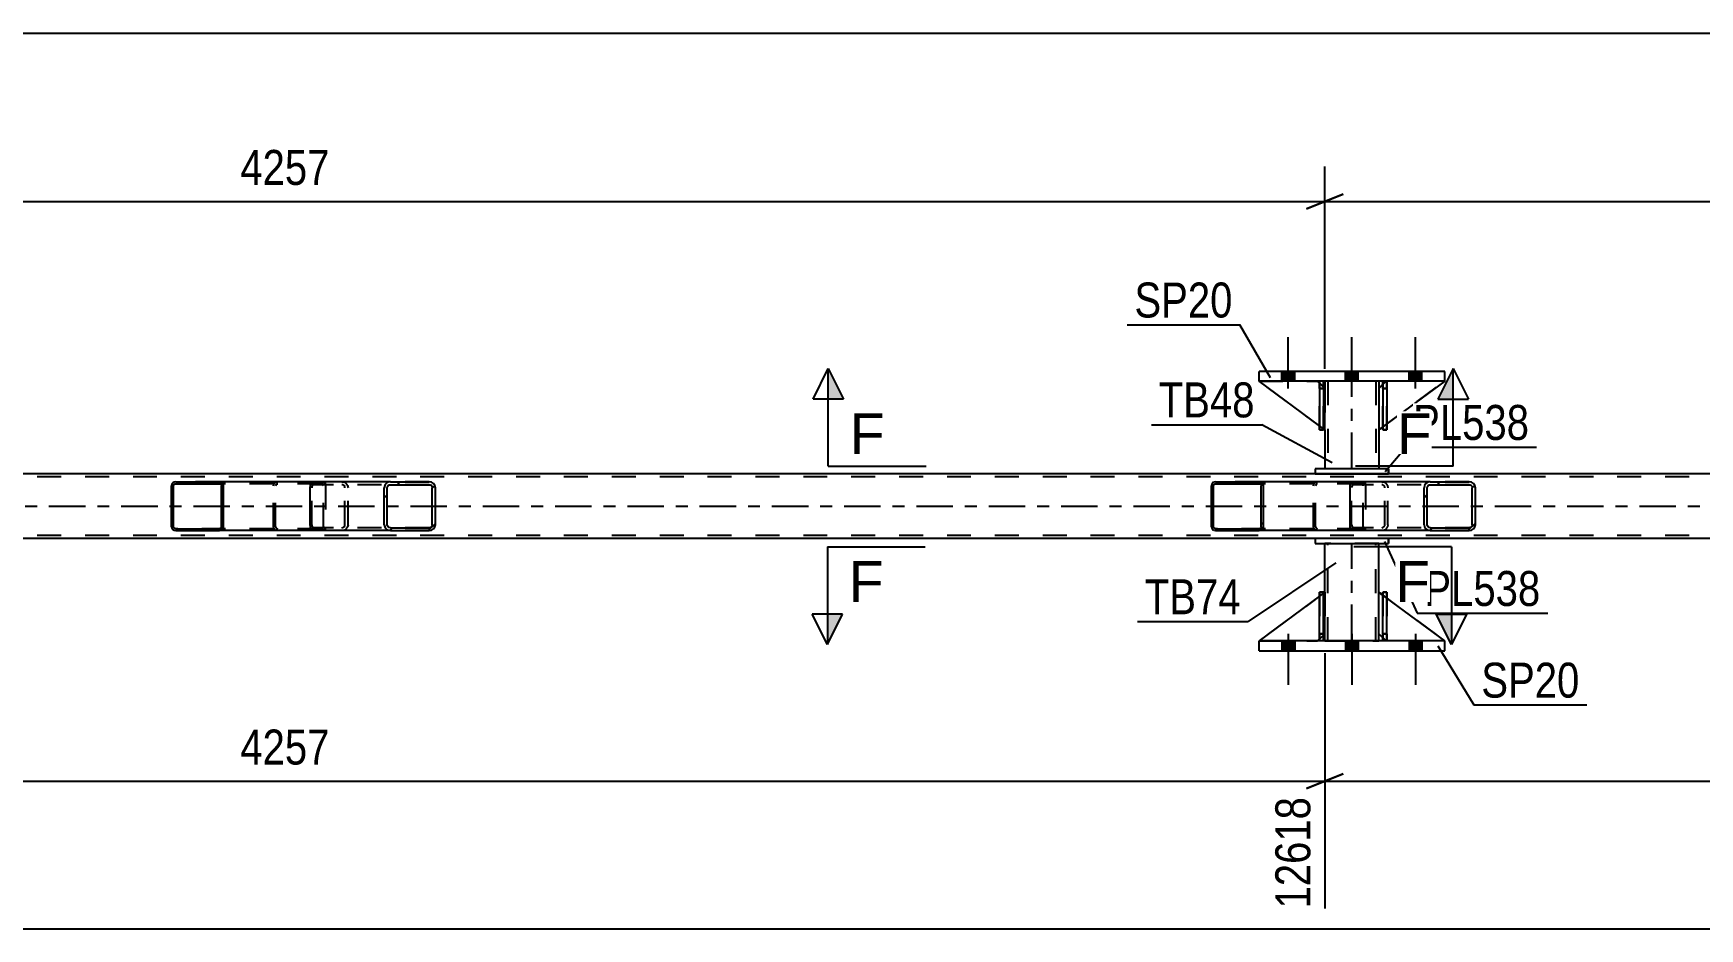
# Model space of a CAD drawing. Header units: millimetres. Extents: x 0 to 1772, y 0 to 560.
# Drawn here: x 1481 to 1617.4, y 156.7 to 230 of the extents above; entities that cross this region are included whole.
import ezdxf

# ---------------------------------------------------------------- set-up
doc = ezdxf.new("R2010")
doc.units = ezdxf.units.MM
doc.linetypes.add('DXK_LINE_DOT2', pattern=[3.9198, 1.9599, -1.9599])
doc.linetypes.add('DXK_LINE_DOT3', pattern=[5.9187, 2.979, -0.9799, 0.9799, -0.9799])
doc.styles.add('Arial', font='ARIAL.TTF', dxfattribs={"height": 0.2})
doc.styles.add('Arial Narrow', font='ARIALN.TTF', dxfattribs={"height": 0.2})

# ---------------------------------------------------------------- blocks, each defined once
blk = doc.blocks.new('Part-814276686-5080 - 5078')
at = {"linetype": 'Continuous'}
h = blk.add_hatch(dxfattribs=at)
h.set_pattern_fill('', scale=0.7, style=0, pattern_type=0)
h.set_pattern_definition([(45, (1496.5326, 193.0652), (-1.57154, 1.57154), [])])
h.paths.add_polyline_path([(1496.56, 192.94), (1496.53, 193.07), (1496.46, 193.17), (1496.35, 193.24), (1496.22, 193.26), (1492.64, 193.26), (1492.51, 193.24), (1492.4, 193.17), (1492.33, 193.07), (1492.3, 192.94), (1492.3, 189.58), (1492.33, 189.46), (1492.4, 189.36), (1492.51, 189.29), (1492.64, 189.26), (1496.22, 189.26), (1496.35, 189.29), (1496.46, 189.36), (1496.53, 189.46), (1496.56, 189.58)])
h.paths.add_polyline_path([(1496.38, 189.52), (1496.34, 189.47), (1496.28, 189.43), (1496.22, 189.42), (1492.64, 189.42), (1492.58, 189.43), (1492.52, 189.47), (1492.49, 189.52), (1492.47, 189.58), (1492.47, 192.94), (1492.49, 193), (1492.52, 193.06), (1492.58, 193.09), (1492.64, 193.1), (1496.22, 193.1), (1496.28, 193.09), (1496.34, 193.06), (1496.38, 193), (1496.39, 192.94), (1496.39, 189.58)])
at = {"color": 2, "linetype": 'Continuous'}
for p, q in [((1492.33, 193.07), (1492.3, 192.94)), ((1492.3, 189.58), (1492.3, 192.94)), ((1492.47, 192.94), (1492.49, 193)), ((1492.47, 189.58), (1492.47, 192.94)), ((1492.49, 193), (1492.52, 193.06)), ((1492.64, 193.26), (1492.51, 193.24)), ((1492.52, 193.06), (1492.58, 193.09)), ((1492.58, 193.09), (1492.64, 193.1)), ((1492.64, 193.26), (1496.22, 193.26)), ((1492.64, 193.1), (1496.22, 193.1)), ((1503.92, 193.26), (1496.22, 193.26)), ((1496.35, 193.24), (1496.22, 193.26)), ((1496.22, 193.1), (1496.28, 193.09)), ((1496.28, 193.09), (1496.34, 193.06)), ((1496.34, 193.06), (1496.38, 193)), ((1496.38, 193), (1496.39, 192.94)), ((1496.39, 189.58), (1496.39, 192.94)), ((1496.56, 192.94), (1496.53, 193.07)), ((1496.56, 189.58), (1496.56, 192.94)), ((1492.3, 189.58), (1492.33, 189.46)), ((1492.49, 189.52), (1492.47, 189.58)), ((1492.52, 189.47), (1492.49, 189.52)), ((1492.51, 189.29), (1492.64, 189.26)), ((1492.58, 189.43), (1492.52, 189.47)), ((1492.64, 189.42), (1492.58, 189.43)), ((1492.64, 189.42), (1496.22, 189.42)), ((1492.64, 189.26), (1496.22, 189.26)), ((1496.28, 189.43), (1496.22, 189.42)), ((1496.22, 189.26), (1496.35, 189.29)), ((1503.92, 189.26), (1496.22, 189.26)), ((1496.34, 189.47), (1496.28, 189.43)), ((1496.38, 189.52), (1496.34, 189.47)), ((1496.39, 189.58), (1496.38, 189.52)), ((1496.53, 189.46), (1496.56, 189.58))]:
    blk.add_line(p, q, dxfattribs=at)
at = {"color": 7, "linetype": 'DXK_LINE_DOT2'}
for p, q in [((1496.22, 193.26), (1492.64, 193.26)), ((1504.57, 193.1), (1492.64, 193.1)), ((1500.65, 192.94), (1500.68, 193.07)), ((1500.65, 189.58), (1500.65, 192.94)), ((1500.83, 193), (1500.82, 192.94)), ((1500.82, 189.58), (1500.82, 192.94)), ((1500.87, 193.06), (1500.83, 193)), ((1500.86, 193.24), (1500.99, 193.26)), ((1500.87, 193.06), (1500.89, 193.07)), ((1500.89, 193.07), (1500.93, 193.09)), ((1500.93, 193.09), (1500.99, 193.1)), ((1504.57, 193.26), (1503.92, 193.26)), ((1504.57, 193.26), (1504.7, 193.24)), ((1504.63, 193.09), (1504.57, 193.1)), ((1504.69, 193.06), (1504.63, 193.09)), ((1504.72, 193), (1504.69, 193.06)), ((1504.74, 192.94), (1504.72, 193)), ((1504.74, 189.58), (1504.74, 192.94)), ((1504.88, 193.07), (1504.9, 192.97)), ((1504.9, 192.97), (1504.91, 192.94)), ((1504.91, 192.94), (1504.91, 189.58)), ((1504.57, 189.42), (1492.64, 189.42)), ((1496.22, 189.26), (1492.64, 189.26)), ((1500.68, 189.46), (1500.65, 189.58)), ((1500.82, 189.58), (1500.83, 189.52)), ((1500.83, 189.52), (1500.87, 189.47)), ((1500.99, 189.26), (1500.86, 189.29)), ((1500.87, 189.47), (1500.89, 189.46)), ((1500.89, 189.46), (1500.93, 189.43)), ((1500.93, 189.43), (1500.99, 189.42)), ((1504.57, 189.26), (1503.92, 189.26)), ((1504.57, 189.42), (1504.63, 189.43)), ((1504.7, 189.29), (1504.57, 189.26)), ((1504.63, 189.43), (1504.69, 189.47)), ((1504.69, 189.47), (1504.72, 189.52)), ((1504.72, 189.52), (1504.74, 189.58)), ((1504.91, 189.58), (1504.88, 189.46))]:
    blk.add_line(p, q, dxfattribs=at)
at = {"color": 2, "linetype": 'Continuous'}
for centre, start, end in [((1492.63, 192.93), 110.7583, 155.68), ((1496.23, 192.93), 24.32, 69.2417), ((1492.63, 189.6), 204.32, 249.2417), ((1496.23, 189.6), 290.7583, 335.68)]:
    blk.add_arc(centre, 0.331, start, end, dxfattribs=at)
at = {"color": 7, "linetype": 'DXK_LINE_DOT2'}
for centre, start, end in [((1500.98, 192.93), 110.7583, 155.68), ((1504.58, 192.93), 24.32, 69.2417), ((1500.98, 189.6), 204.32, 249.2417), ((1504.58, 189.6), 290.7583, 335.68)]:
    blk.add_arc(centre, 0.331, start, end, dxfattribs=at)
blk = doc.blocks.new('Part-814276686-5220 - 5078')
at = {"color": 2, "linetype": 'Continuous'}
for p, q in [((1591.8, 201.51), (1591.48, 201.51)), ((1591.48, 201.51), (1591.48, 197.51)), ((1591.8, 201.51), (1591.8, 201.51)), ((1591.8, 201.51), (1591.8, 197.51)), ((1591.8, 197.51), (1591.48, 197.51))]:
    blk.add_line(p, q, dxfattribs=at)
at = {"color": 7, "linetype": 'DXK_LINE_DOT2'}
for p, q in [((1591.48, 200.91), (1591.48, 201.51)), ((1591.8, 200.91), (1591.48, 200.91)), ((1591.48, 200.91), (1591.48, 197.51)), ((1591.8, 200.91), (1591.8, 201.51)), ((1591.8, 201.51), (1591.8, 201.51)), ((1591.8, 197.51), (1591.8, 200.91))]:
    blk.add_line(p, q, dxfattribs=at)
blk = doc.blocks.new('Part-814276686-5081 - 5078')
at = {"linetype": 'Continuous'}
h = blk.add_hatch(dxfattribs=at)
h.set_pattern_fill('', scale=0.7, style=0, pattern_type=0)
h.set_pattern_definition([(45, (1513.8648, 192.9664), (-1.57154, 1.57154), [])])
h.paths.add_polyline_path([(1513.9, 192.78), (1513.86, 192.97), (1513.76, 193.12), (1513.59, 193.23), (1513.4, 193.26), (1510.22, 193.26), (1510.02, 193.23), (1509.86, 193.12), (1509.75, 192.97), (1509.71, 192.78), (1509.71, 189.74), (1509.75, 189.56), (1509.86, 189.4), (1510.02, 189.3), (1510.22, 189.26), (1513.4, 189.26), (1513.59, 189.3), (1513.76, 189.4), (1513.86, 189.56), (1513.9, 189.74)])
h.paths.add_polyline_path([(1513.63, 189.65), (1513.58, 189.57), (1513.5, 189.52), (1513.4, 189.5), (1510.22, 189.5), (1510.12, 189.52), (1510.04, 189.57), (1509.98, 189.65), (1509.96, 189.74), (1509.96, 192.78), (1509.98, 192.87), (1510.04, 192.95), (1510.12, 193), (1510.22, 193.02), (1513.4, 193.02), (1513.5, 193), (1513.58, 192.95), (1513.63, 192.87), (1513.65, 192.78), (1513.65, 189.74)])
at = {"color": 2, "linetype": 'Continuous'}
for p, q in [((1503.64, 192.78), (1503.67, 192.97)), ((1503.64, 189.74), (1503.64, 192.78)), ((1503.67, 192.97), (1503.72, 193.12)), ((1503.72, 193.12), (1503.81, 193.23)), ((1503.81, 193.23), (1503.92, 193.26)), ((1510.22, 193.26), (1503.92, 193.26)), ((1509.75, 192.97), (1509.71, 192.78)), ((1509.71, 189.74), (1509.71, 192.78)), ((1509.96, 192.78), (1509.98, 192.87)), ((1509.96, 189.74), (1509.96, 192.78)), ((1509.98, 192.87), (1510.04, 192.95)), ((1510.22, 193.26), (1510.02, 193.23)), ((1510.04, 192.95), (1510.12, 193)), ((1510.12, 193), (1510.22, 193.02)), ((1510.22, 193.26), (1513.4, 193.26)), ((1510.22, 193.02), (1513.4, 193.02)), ((1513.59, 193.23), (1513.4, 193.26)), ((1513.4, 193.02), (1513.5, 193)), ((1513.5, 193), (1513.58, 192.95)), ((1513.58, 192.95), (1513.63, 192.87)), ((1513.63, 192.87), (1513.65, 192.78)), ((1513.65, 189.74), (1513.65, 192.78)), ((1513.9, 192.78), (1513.86, 192.97)), ((1513.9, 189.74), (1513.9, 192.78)), ((1503.67, 189.56), (1503.64, 189.74)), ((1509.71, 189.74), (1509.75, 189.56)), ((1509.98, 189.65), (1509.96, 189.74)), ((1510.04, 189.57), (1509.98, 189.65)), ((1513.63, 189.65), (1513.58, 189.57)), ((1513.65, 189.74), (1513.63, 189.65)), ((1513.86, 189.56), (1513.9, 189.74)), ((1503.72, 189.4), (1503.67, 189.56)), ((1503.81, 189.3), (1503.72, 189.4)), ((1503.92, 189.26), (1503.81, 189.3)), ((1510.22, 189.26), (1503.92, 189.26)), ((1510.02, 189.3), (1510.22, 189.26)), ((1510.12, 189.52), (1510.04, 189.57)), ((1510.22, 189.5), (1510.12, 189.52)), ((1510.22, 189.5), (1513.4, 189.5)), ((1510.22, 189.26), (1513.4, 189.26)), ((1513.5, 189.52), (1513.4, 189.5)), ((1513.4, 189.26), (1513.59, 189.3)), ((1513.58, 189.57), (1513.5, 189.52))]:
    blk.add_line(p, q, dxfattribs=at)
at = {"color": 7, "linetype": 'DXK_LINE_DOT2'}
for p, q in [((1503.79, 192.87), (1503.78, 192.78)), ((1503.78, 189.74), (1503.78, 192.78)), ((1503.82, 192.95), (1503.79, 192.87)), ((1503.86, 193), (1503.82, 192.95)), ((1503.92, 193.02), (1503.86, 193)), ((1513.4, 193.02), (1503.92, 193.02)), ((1504.91, 193.02), (1504.91, 193.26)), ((1506.25, 193.26), (1506.44, 193.23)), ((1506.35, 193), (1506.25, 193.02)), ((1506.43, 192.95), (1506.35, 193)), ((1506.48, 192.87), (1506.43, 192.95)), ((1506.5, 192.78), (1506.48, 192.87)), ((1506.5, 189.74), (1506.5, 192.78)), ((1506.71, 192.97), (1506.75, 192.78)), ((1506.75, 189.74), (1506.75, 192.78)), ((1513.4, 193.26), (1510.22, 193.26)), ((1503.78, 189.74), (1503.79, 189.65)), ((1503.79, 189.65), (1503.82, 189.57)), ((1506.43, 189.57), (1506.48, 189.65)), ((1506.48, 189.65), (1506.5, 189.74)), ((1506.75, 189.74), (1506.71, 189.56)), ((1503.82, 189.57), (1503.86, 189.52)), ((1503.86, 189.52), (1503.92, 189.5)), ((1513.4, 189.5), (1503.92, 189.5)), ((1504.91, 189.26), (1504.91, 189.5)), ((1506.25, 189.5), (1506.35, 189.52)), ((1506.44, 189.3), (1506.25, 189.26)), ((1506.35, 189.52), (1506.43, 189.57)), ((1513.4, 189.26), (1510.22, 189.26))]:
    blk.add_line(p, q, dxfattribs=at)
for centre, start, end in [((1506.26, 192.77), 23.8494, 68.8059), ((1506.26, 189.76), 291.1941, 336.1506)]:
    blk.add_arc(centre, 0.492, start, end, dxfattribs=at)
at = {"color": 2, "linetype": 'Continuous'}
for centre, start, end in [((1510.2, 192.77), 111.1941, 156.1506), ((1513.41, 192.77), 23.8494, 68.8059), ((1510.2, 189.76), 203.8494, 248.8059), ((1513.41, 189.76), 291.1941, 336.1506)]:
    blk.add_arc(centre, 0.492, start, end, dxfattribs=at)
blk = doc.blocks.new('Part-814276686-5194 - 5078')
at = {"color": 7, "linetype": 'DXK_LINE_DOT2'}
for p, q in [((1586.73, 197.51), (1581.33, 201.51)), ((1581.33, 201.51), (1586.13, 201.51)), ((1586.13, 201.51), (1586.73, 200.91)), ((1586.73, 200.91), (1586.13, 201.51)), ((1586.73, 200.91), (1586.73, 197.51)), ((1586.73, 200.91), (1586.73, 200.91)), ((1586.73, 200.91), (1586.73, 197.51))]:
    blk.add_line(p, q, dxfattribs=at)
blk = doc.blocks.new('Part-814276686-5215 - 5078')
at = {"color": 7, "linetype": 'DXK_LINE_DOT2'}
for p, q in [((1591.13, 180.82), (1591.13, 184.22)), ((1591.13, 184.22), (1596.53, 180.22)), ((1591.73, 180.22), (1591.13, 180.82)), ((1596.53, 180.22), (1591.73, 180.22))]:
    blk.add_line(p, q, dxfattribs=at)
blk = doc.blocks.new('Part-814276686-5117 - 5078')
at = {"color": 2, "linetype": 'Continuous'}
for p, q in [((1581.33, 201.51), (1581.33, 202.31)), ((1596.53, 202.31), (1581.33, 202.31)), ((1596.53, 201.51), (1596.53, 202.31)), ((1596.53, 201.51), (1581.33, 201.51))]:
    blk.add_line(p, q, dxfattribs=at)
at = {"color": 7, "linetype": 'DXK_LINE_DOT2'}
for p, q in [((1581.33, 201.51), (1581.33, 202.31)), ((1596.53, 201.51), (1596.53, 202.31))]:
    blk.add_line(p, q, dxfattribs=at)
blk = doc.blocks.new('Bolt-814276686-5223 - 5078')
at = {"linetype": 'Continuous'}
for points in [[(1584.25, 180.22), (1583.21, 180.22), (1583.21, 179.42), (1584.25, 179.42)], [(1584.25, 180.22), (1583.21, 180.22), (1583.21, 179.42), (1584.25, 179.42)], [(1584.25, 180.22), (1583.21, 180.22), (1583.21, 179.42), (1584.25, 179.42)], [(1589.45, 180.22), (1588.41, 180.22), (1588.41, 179.42), (1589.45, 179.42)], [(1589.45, 180.22), (1588.41, 180.22), (1588.41, 179.42), (1589.45, 179.42)], [(1594.65, 180.22), (1593.61, 180.22), (1593.61, 179.42), (1594.65, 179.42)], [(1594.65, 180.22), (1593.61, 180.22), (1593.61, 179.42), (1594.65, 179.42)], [(1594.65, 180.22), (1593.61, 180.22), (1593.61, 179.42), (1594.65, 179.42)]]:
    blk.add_hatch(color=1, dxfattribs=at).paths.add_polyline_path(points)
at = {"color": 1, "linetype": 'Continuous'}
for p, q in [((1583.21, 180.22), (1583.21, 179.42)), ((1583.21, 180.22), (1583.21, 179.42)), ((1583.21, 180.22), (1583.21, 179.42)), ((1583.73, 180.82), (1583.73, 176.62)), ((1583.73, 180.82), (1583.73, 176.62)), ((1583.73, 180.82), (1583.73, 176.62)), ((1584.25, 180.22), (1584.25, 179.42)), ((1584.25, 180.22), (1584.25, 179.42)), ((1584.25, 180.22), (1584.25, 179.42)), ((1588.41, 180.22), (1588.41, 179.42)), ((1588.41, 180.22), (1588.41, 179.42)), ((1588.93, 180.82), (1588.93, 176.62)), ((1588.93, 180.82), (1588.93, 176.62)), ((1589.45, 180.22), (1589.45, 179.42)), ((1589.45, 180.22), (1589.45, 179.42)), ((1593.61, 180.22), (1593.61, 179.42)), ((1593.61, 180.22), (1593.61, 179.42)), ((1593.61, 180.22), (1593.61, 179.42)), ((1594.13, 180.82), (1594.13, 176.62)), ((1594.13, 180.82), (1594.13, 176.62)), ((1594.13, 180.82), (1594.13, 176.62)), ((1594.65, 180.22), (1594.65, 179.42)), ((1594.65, 180.22), (1594.65, 179.42)), ((1594.65, 180.22), (1594.65, 179.42))]:
    blk.add_line(p, q, dxfattribs=at)
blk = doc.blocks.new('Part-814276686-5184 - 5078')
at = {"color": 7, "linetype": 'DXK_LINE_DOT2'}
for p, q in [((1586.28, 200.91), (1586.28, 201.51)), ((1586.28, 201.51), (1586.28, 201.51)), ((1586.28, 201.51), (1586.28, 197.51)), ((1586.6, 201.51), (1586.28, 201.51)), ((1586.28, 197.51), (1586.28, 200.91)), ((1586.28, 200.91), (1586.6, 200.91)), ((1586.6, 200.91), (1586.6, 201.51)), ((1586.6, 197.51), (1586.6, 201.51)), ((1586.6, 200.91), (1586.6, 197.51)), ((1586.28, 197.51), (1586.6, 197.51))]:
    blk.add_line(p, q, dxfattribs=at)
blk = doc.blocks.new('Part-814276686-5165 - 5078')
at = {"color": 7, "linetype": 'DXK_LINE_DOT2'}
for p, q in [((1591.48, 200.91), (1591.48, 201.51)), ((1591.48, 201.51), (1591.48, 201.51)), ((1591.48, 201.51), (1591.48, 197.51)), ((1591.8, 201.51), (1591.48, 201.51)), ((1591.48, 197.51), (1591.48, 200.91)), ((1591.48, 200.91), (1591.8, 200.91)), ((1591.8, 200.91), (1591.8, 201.51)), ((1591.8, 197.51), (1591.8, 201.51)), ((1591.8, 200.91), (1591.8, 197.51)), ((1591.48, 197.51), (1591.8, 197.51))]:
    blk.add_line(p, q, dxfattribs=at)
blk = doc.blocks.new('Part-814276686-5170 - 5078')
at = {"color": 2, "linetype": 'Continuous'}
for p, q in [((1586.73, 184.22), (1586.73, 188.22)), ((1591.13, 184.22), (1591.13, 188.22)), ((1586.73, 180.22), (1586.73, 180.82)), ((1591.13, 180.22), (1591.13, 180.82))]:
    blk.add_line(p, q, dxfattribs=at)
at = {"color": 7, "linetype": 'DXK_LINE_DOT2'}
for p, q in [((1591.13, 188.22), (1586.73, 188.22)), ((1586.97, 180.22), (1586.97, 188.22)), ((1590.89, 180.22), (1590.89, 188.22)), ((1586.73, 180.82), (1586.73, 184.22)), ((1591.13, 180.82), (1591.13, 184.22)), ((1586.73, 180.22), (1591.13, 180.22))]:
    blk.add_line(p, q, dxfattribs=at)
at = {"color": 7, "linetype": 'DXK_LINE_DOT3'}
blk.add_line((1588.93, 180.22), (1588.93, 188.22), dxfattribs=at)
blk = doc.blocks.new('Part-814276686-5171 - 5078')
at = {"color": 2, "linetype": 'Continuous'}
for p, q in [((1586.28, 180.22), (1586.28, 184.22)), ((1586.28, 184.22), (1586.6, 184.22)), ((1586.6, 180.22), (1586.6, 184.22)), ((1586.28, 180.22), (1586.28, 180.22)), ((1586.6, 180.22), (1586.28, 180.22))]:
    blk.add_line(p, q, dxfattribs=at)
at = {"color": 7, "linetype": 'DXK_LINE_DOT2'}
for p, q in [((1586.28, 184.22), (1586.28, 180.82)), ((1586.6, 180.82), (1586.6, 184.22)), ((1586.28, 180.82), (1586.28, 180.22)), ((1586.28, 180.82), (1586.6, 180.82)), ((1586.6, 180.22), (1586.6, 180.82)), ((1586.6, 180.22), (1586.6, 180.22))]:
    blk.add_line(p, q, dxfattribs=at)
blk = doc.blocks.new('Part-814276686-5175 - 5078')
at = {"linetype": 'Continuous'}
h = blk.add_hatch(dxfattribs=at)
h.set_pattern_fill('', scale=0.7, style=0, pattern_type=0)
h.set_pattern_definition([(45, (1581.6669, 193.0652), (-1.57154, 1.57154), [])])
h.paths.add_polyline_path([(1581.69, 192.94), (1581.67, 193.07), (1581.59, 193.17), (1581.48, 193.24), (1581.35, 193.26), (1577.78, 193.26), (1577.65, 193.24), (1577.54, 193.17), (1577.46, 193.07), (1577.44, 192.94), (1577.44, 189.58), (1577.46, 189.46), (1577.54, 189.36), (1577.65, 189.29), (1577.78, 189.26), (1581.35, 189.26), (1581.48, 189.29), (1581.59, 189.36), (1581.67, 189.46), (1581.69, 189.58)])
h.paths.add_polyline_path([(1581.51, 189.52), (1581.47, 189.47), (1581.42, 189.43), (1581.35, 189.42), (1577.78, 189.42), (1577.71, 189.43), (1577.66, 189.47), (1577.62, 189.52), (1577.61, 189.58), (1577.61, 192.94), (1577.62, 193), (1577.66, 193.06), (1577.71, 193.09), (1577.78, 193.1), (1581.35, 193.1), (1581.42, 193.09), (1581.47, 193.06), (1581.51, 193), (1581.52, 192.94), (1581.52, 189.58)])
at = {"color": 2, "linetype": 'Continuous'}
for p, q in [((1577.46, 193.07), (1577.44, 192.94)), ((1577.44, 189.58), (1577.44, 192.94)), ((1577.61, 192.94), (1577.62, 193)), ((1577.61, 189.58), (1577.61, 192.94)), ((1577.62, 193), (1577.66, 193.06)), ((1577.78, 193.26), (1577.65, 193.24)), ((1577.66, 193.06), (1577.71, 193.09)), ((1577.71, 193.09), (1577.78, 193.1)), ((1577.78, 193.26), (1581.35, 193.26)), ((1577.78, 193.1), (1581.35, 193.1)), ((1589.05, 193.26), (1581.35, 193.26)), ((1581.48, 193.24), (1581.35, 193.26)), ((1581.35, 193.1), (1581.42, 193.09)), ((1581.42, 193.09), (1581.47, 193.06)), ((1581.47, 193.06), (1581.51, 193)), ((1581.51, 193), (1581.52, 192.94)), ((1581.52, 189.58), (1581.52, 192.94)), ((1581.69, 192.94), (1581.67, 193.07)), ((1581.69, 189.58), (1581.69, 192.94)), ((1577.44, 189.58), (1577.46, 189.46)), ((1577.62, 189.52), (1577.61, 189.58)), ((1577.66, 189.47), (1577.62, 189.52)), ((1577.65, 189.29), (1577.78, 189.26)), ((1577.71, 189.43), (1577.66, 189.47)), ((1577.78, 189.42), (1577.71, 189.43)), ((1577.78, 189.42), (1581.35, 189.42)), ((1577.78, 189.26), (1581.35, 189.26)), ((1581.42, 189.43), (1581.35, 189.42)), ((1581.35, 189.26), (1581.48, 189.29)), ((1589.05, 189.26), (1581.35, 189.26)), ((1581.47, 189.47), (1581.42, 189.43)), ((1581.51, 189.52), (1581.47, 189.47)), ((1581.52, 189.58), (1581.51, 189.52)), ((1581.67, 189.46), (1581.69, 189.58))]:
    blk.add_line(p, q, dxfattribs=at)
at = {"color": 7, "linetype": 'DXK_LINE_DOT2'}
for p, q in [((1581.35, 193.26), (1577.78, 193.26)), ((1589.7, 193.1), (1577.78, 193.1)), ((1585.79, 192.94), (1585.81, 193.07)), ((1585.79, 189.58), (1585.79, 192.94)), ((1585.97, 193), (1585.96, 192.94)), ((1585.96, 189.58), (1585.96, 192.94)), ((1586.01, 193.06), (1585.97, 193)), ((1586, 193.24), (1586.13, 193.26)), ((1586.06, 193.09), (1586.01, 193.06)), ((1586.13, 193.1), (1586.06, 193.09)), ((1589.7, 193.26), (1589.05, 193.26)), ((1589.7, 193.26), (1589.83, 193.24)), ((1589.77, 193.09), (1589.7, 193.1)), ((1589.82, 193.06), (1589.77, 193.09)), ((1589.86, 193), (1589.82, 193.06)), ((1589.87, 192.94), (1589.86, 193)), ((1589.87, 189.58), (1589.87, 192.94)), ((1590.02, 193.07), (1590.04, 192.94)), ((1590.04, 192.94), (1590.04, 189.58)), ((1589.7, 189.42), (1577.78, 189.42)), ((1581.35, 189.26), (1577.78, 189.26)), ((1585.81, 189.46), (1585.79, 189.58)), ((1585.96, 189.58), (1585.97, 189.52)), ((1585.97, 189.52), (1586.01, 189.47)), ((1586.13, 189.26), (1586, 189.29)), ((1586.01, 189.47), (1586.02, 189.46)), ((1586.02, 189.46), (1586.06, 189.43)), ((1586.06, 189.43), (1586.13, 189.42)), ((1589.7, 189.26), (1589.05, 189.26)), ((1589.7, 189.42), (1589.77, 189.43)), ((1589.83, 189.29), (1589.7, 189.26)), ((1589.77, 189.43), (1589.82, 189.47)), ((1589.82, 189.47), (1589.86, 189.52)), ((1589.86, 189.52), (1589.87, 189.58)), ((1590.04, 189.58), (1590.02, 189.46))]:
    blk.add_line(p, q, dxfattribs=at)
at = {"color": 2, "linetype": 'Continuous'}
for centre, start, end in [((1577.76, 192.93), 110.7583, 155.68), ((1581.37, 192.93), 24.32, 69.2417), ((1577.76, 189.6), 204.32, 249.2417), ((1581.37, 189.6), 290.7583, 335.68)]:
    blk.add_arc(centre, 0.331, start, end, dxfattribs=at)
at = {"color": 7, "linetype": 'DXK_LINE_DOT2'}
for centre, start, end in [((1586.11, 192.93), 110.7583, 155.68), ((1589.71, 192.93), 24.32, 69.2417), ((1586.11, 189.6), 204.32, 249.2417), ((1589.71, 189.6), 290.7583, 335.68)]:
    blk.add_arc(centre, 0.331, start, end, dxfattribs=at)
blk = doc.blocks.new('Part-814276686-5178 - 5078')
at = {"color": 2, "linetype": 'Continuous'}
for p, q in [((1586.73, 184.22), (1586.6, 184.13)), ((1586.73, 180.82), (1586.73, 184.22)), ((1586.28, 183.89), (1581.33, 180.22)), ((1586.28, 180.38), (1586.13, 180.22)), ((1586.73, 180.82), (1586.6, 180.7)), ((1586.73, 180.82), (1586.73, 180.82))]:
    blk.add_line(p, q, dxfattribs=at)
at = {"color": 7, "linetype": 'DXK_LINE_DOT2'}
for p, q in [((1586.73, 180.82), (1586.73, 184.22)), ((1586.6, 184.13), (1586.28, 183.89)), ((1581.33, 180.22), (1586.13, 180.22)), ((1586.73, 180.82), (1586.13, 180.22)), ((1586.6, 180.7), (1586.28, 180.38))]:
    blk.add_line(p, q, dxfattribs=at)
blk = doc.blocks.new('Part-814276686-5181 - 5078')
at = {"color": 7, "linetype": 'DXK_LINE_DOT2'}
for p, q in [((1586.73, 184.22), (1581.33, 180.22)), ((1586.73, 180.82), (1586.73, 184.22)), ((1586.73, 184.22), (1586.73, 180.82)), ((1581.33, 180.22), (1586.13, 180.22)), ((1586.13, 180.22), (1586.73, 180.82)), ((1586.73, 180.82), (1586.13, 180.22)), ((1586.73, 180.82), (1586.73, 180.82))]:
    blk.add_line(p, q, dxfattribs=at)
blk = doc.blocks.new('Part-814276686-5195 - 5078')
at = {"color": 2, "linetype": 'Continuous'}
for p, q in [((1586.6, 201.51), (1586.28, 201.51)), ((1586.28, 201.51), (1586.28, 197.51)), ((1586.6, 201.51), (1586.6, 201.51)), ((1586.6, 201.51), (1586.6, 197.51)), ((1586.6, 197.51), (1586.28, 197.51))]:
    blk.add_line(p, q, dxfattribs=at)
at = {"color": 7, "linetype": 'DXK_LINE_DOT2'}
for p, q in [((1586.28, 200.91), (1586.28, 201.51)), ((1586.6, 200.91), (1586.28, 200.91)), ((1586.28, 200.91), (1586.28, 197.51)), ((1586.6, 200.91), (1586.6, 201.51)), ((1586.6, 201.51), (1586.6, 201.51)), ((1586.6, 197.51), (1586.6, 200.91))]:
    blk.add_line(p, q, dxfattribs=at)
blk = doc.blocks.new('Part-814276686-5196 - 5078')
at = {"color": 7, "linetype": 'DXK_LINE_DOT2'}
for p, q in [((1591.8, 184.22), (1591.48, 184.22)), ((1591.48, 180.82), (1591.48, 184.22)), ((1591.48, 180.22), (1591.48, 184.22)), ((1591.8, 184.22), (1591.8, 180.82)), ((1591.8, 180.22), (1591.8, 184.22)), ((1591.8, 180.82), (1591.48, 180.82)), ((1591.48, 180.22), (1591.48, 180.82)), ((1591.8, 180.22), (1591.48, 180.22)), ((1591.8, 180.82), (1591.8, 180.22)), ((1591.8, 180.22), (1591.8, 180.22))]:
    blk.add_line(p, q, dxfattribs=at)
blk = doc.blocks.new('Bolt-814276686-5222 - 5078')
at = {"linetype": 'Continuous'}
for points in [[(1583.21, 201.51), (1584.25, 201.51), (1584.25, 202.31), (1583.21, 202.31)], [(1583.21, 201.51), (1584.25, 201.51), (1584.25, 202.31), (1583.21, 202.31)], [(1583.21, 201.51), (1584.25, 201.51), (1584.25, 202.31), (1583.21, 202.31)], [(1588.41, 201.51), (1589.45, 201.51), (1589.45, 202.31), (1588.41, 202.31)], [(1588.41, 201.51), (1589.45, 201.51), (1589.45, 202.31), (1588.41, 202.31)], [(1593.61, 201.51), (1594.65, 201.51), (1594.65, 202.31), (1593.61, 202.31)], [(1593.61, 201.51), (1594.65, 201.51), (1594.65, 202.31), (1593.61, 202.31)], [(1593.61, 201.51), (1594.65, 201.51), (1594.65, 202.31), (1593.61, 202.31)]]:
    blk.add_hatch(color=1, dxfattribs=at).paths.add_polyline_path(points)
at = {"color": 1, "linetype": 'Continuous'}
for p, q in [((1583.73, 200.91), (1583.73, 205.11)), ((1583.73, 200.91), (1583.73, 205.11)), ((1583.73, 200.91), (1583.73, 205.11)), ((1588.93, 200.91), (1588.93, 205.11)), ((1588.93, 200.91), (1588.93, 205.11)), ((1594.13, 200.91), (1594.13, 205.11)), ((1594.13, 200.91), (1594.13, 205.11)), ((1594.13, 200.91), (1594.13, 205.11)), ((1583.21, 201.51), (1583.21, 202.31)), ((1583.21, 201.51), (1583.21, 202.31)), ((1583.21, 201.51), (1583.21, 202.31)), ((1584.25, 201.51), (1584.25, 202.31)), ((1584.25, 201.51), (1584.25, 202.31)), ((1584.25, 201.51), (1584.25, 202.31)), ((1588.41, 201.51), (1588.41, 202.31)), ((1588.41, 201.51), (1588.41, 202.31)), ((1589.45, 201.51), (1589.45, 202.31)), ((1589.45, 201.51), (1589.45, 202.31)), ((1593.61, 201.51), (1593.61, 202.31)), ((1593.61, 201.51), (1593.61, 202.31)), ((1593.61, 201.51), (1593.61, 202.31)), ((1594.65, 201.51), (1594.65, 202.31)), ((1594.65, 201.51), (1594.65, 202.31)), ((1594.65, 201.51), (1594.65, 202.31))]:
    blk.add_line(p, q, dxfattribs=at)
blk = doc.blocks.new('Part-814276686-5225 - 5078')
at = {"color": 2, "linetype": 'Continuous'}
for p, q in [((1591.48, 180.22), (1591.48, 184.22)), ((1591.48, 184.22), (1591.8, 184.22)), ((1591.8, 180.22), (1591.8, 184.22)), ((1591.48, 180.22), (1591.48, 180.22)), ((1591.8, 180.22), (1591.48, 180.22))]:
    blk.add_line(p, q, dxfattribs=at)
at = {"color": 7, "linetype": 'DXK_LINE_DOT2'}
for p, q in [((1591.48, 184.22), (1591.48, 180.82)), ((1591.8, 180.82), (1591.8, 184.22)), ((1591.48, 180.82), (1591.48, 180.22)), ((1591.48, 180.82), (1591.8, 180.82)), ((1591.8, 180.22), (1591.8, 180.82)), ((1591.8, 180.22), (1591.8, 180.22))]:
    blk.add_line(p, q, dxfattribs=at)
blk = doc.blocks.new('Part-814276686-5226 - 5078')
at = {"color": 7, "linetype": 'DXK_LINE_DOT2'}
for p, q in [((1586.6, 184.22), (1586.28, 184.22)), ((1586.28, 180.82), (1586.28, 184.22)), ((1586.28, 180.22), (1586.28, 184.22)), ((1586.6, 184.22), (1586.6, 180.82)), ((1586.6, 180.22), (1586.6, 184.22)), ((1586.6, 180.82), (1586.28, 180.82)), ((1586.28, 180.22), (1586.28, 180.82)), ((1586.6, 180.22), (1586.28, 180.22)), ((1586.6, 180.82), (1586.6, 180.22)), ((1586.6, 180.22), (1586.6, 180.22))]:
    blk.add_line(p, q, dxfattribs=at)
blk = doc.blocks.new('Part-814276686-5237 - 5078')
at = {"color": 2, "linetype": 'Continuous'}
for p, q in [((1683.18, 193.9), (1109.39, 193.9)), ((1585.93, 188.62), (1421.66, 188.62)), ((1683.18, 188.62), (1591.93, 188.62))]:
    blk.add_line(p, q, dxfattribs=at)
at = {"color": 7, "linetype": 'DXK_LINE_DOT2'}
for p, q in [((1683.18, 193.66), (1109.39, 193.66)), ((1683.18, 188.86), (1109.39, 188.86)), ((1591.93, 188.62), (1585.93, 188.62))]:
    blk.add_line(p, q, dxfattribs=at)
at = {"color": 7, "linetype": 'DXK_LINE_DOT3'}
blk.add_line((1109.39, 191.26), (1683.18, 191.26), dxfattribs=at)
blk = doc.blocks.new('Part-814276686-5242 - 5078')
at = {"color": 2, "linetype": 'Continuous'}
for p, q in [((1586.28, 197.84), (1581.33, 201.51)), ((1586.28, 201.36), (1586.13, 201.51)), ((1586.73, 200.91), (1586.6, 201.04)), ((1586.73, 200.91), (1586.73, 200.91)), ((1586.73, 197.51), (1586.73, 200.91)), ((1586.6, 197.61), (1586.73, 197.51)), ((1586.73, 197.51), (1586.73, 197.51))]:
    blk.add_line(p, q, dxfattribs=at)
at = {"color": 7, "linetype": 'DXK_LINE_DOT2'}
for p, q in [((1586.13, 201.51), (1581.33, 201.51)), ((1586.13, 201.51), (1586.73, 200.91)), ((1586.6, 201.04), (1586.28, 201.36)), ((1586.73, 200.91), (1586.73, 197.51)), ((1586.6, 197.61), (1586.28, 197.84))]:
    blk.add_line(p, q, dxfattribs=at)
blk = doc.blocks.new('Part-814276686-5249 - 5078')
at = {"color": 2, "linetype": 'Continuous'}
for p, q in [((1585.93, 188.62), (1585.93, 188.22)), ((1591.93, 188.62), (1585.93, 188.62)), ((1591.93, 188.62), (1591.93, 188.22)), ((1591.93, 188.62), (1591.93, 188.62)), ((1585.93, 188.22), (1591.93, 188.22)), ((1591.93, 188.22), (1591.93, 188.22))]:
    blk.add_line(p, q, dxfattribs=at)
at = {"color": 7, "linetype": 'DXK_LINE_DOT2'}
for p, q in [((1585.93, 188.62), (1585.93, 188.22)), ((1591.93, 188.22), (1591.93, 188.62)), ((1591.93, 188.62), (1591.93, 188.62)), ((1591.93, 188.22), (1591.93, 188.22))]:
    blk.add_line(p, q, dxfattribs=at)
blk = doc.blocks.new('Part-814276686-5254 - 5078')
at = {"color": 2, "linetype": 'Continuous'}
for p, q in [((1585.93, 194.31), (1585.93, 193.91)), ((1591.93, 194.31), (1585.93, 194.31)), ((1585.93, 193.91), (1591.93, 193.91)), ((1591.93, 194.31), (1591.93, 193.91)), ((1591.93, 194.31), (1591.93, 194.31)), ((1591.93, 193.91), (1591.93, 193.91))]:
    blk.add_line(p, q, dxfattribs=at)
at = {"color": 7, "linetype": 'DXK_LINE_DOT2'}
for p, q in [((1585.93, 194.31), (1585.93, 193.91)), ((1591.93, 193.91), (1591.93, 194.31)), ((1591.93, 194.31), (1591.93, 194.31)), ((1591.93, 193.91), (1591.93, 193.91))]:
    blk.add_line(p, q, dxfattribs=at)
blk = doc.blocks.new('Part-814276686-5288 - 5078')
at = {"color": 2, "linetype": 'Continuous'}
for p, q in [((1586.73, 201.51), (1586.73, 200.91)), ((1591.13, 201.51), (1591.13, 200.91)), ((1586.73, 197.51), (1586.73, 194.31)), ((1591.13, 197.51), (1591.13, 194.31))]:
    blk.add_line(p, q, dxfattribs=at)
at = {"color": 7, "linetype": 'DXK_LINE_DOT2'}
for p, q in [((1591.13, 201.51), (1586.73, 201.51)), ((1586.73, 200.91), (1586.73, 197.51)), ((1586.97, 201.51), (1586.97, 194.31)), ((1590.89, 201.51), (1590.89, 194.31)), ((1591.13, 200.91), (1591.13, 197.51)), ((1591.13, 194.31), (1586.73, 194.31))]:
    blk.add_line(p, q, dxfattribs=at)
at = {"color": 7, "linetype": 'DXK_LINE_DOT3'}
blk.add_line((1588.93, 194.31), (1588.93, 201.51), dxfattribs=at)
blk = doc.blocks.new('Part-814276686-5316 - 5078')
at = {"color": 2, "linetype": 'Continuous'}
for p, q in [((1581.33, 179.42), (1581.33, 180.22)), ((1596.53, 180.22), (1581.33, 180.22)), ((1596.53, 179.42), (1596.53, 180.22)), ((1581.33, 179.42), (1596.53, 179.42))]:
    blk.add_line(p, q, dxfattribs=at)
at = {"color": 7, "linetype": 'DXK_LINE_DOT2'}
for p, q in [((1581.33, 179.42), (1581.33, 180.22)), ((1596.53, 179.42), (1596.53, 180.22))]:
    blk.add_line(p, q, dxfattribs=at)
blk = doc.blocks.new('Part-814276686-5319 - 5078')
at = {"color": 2, "linetype": 'Continuous'}
for p, q in [((1591.13, 180.82), (1591.13, 184.22)), ((1591.48, 183.96), (1591.13, 184.22)), ((1596.53, 180.22), (1591.8, 183.72)), ((1591.48, 180.47), (1591.13, 180.82))]:
    blk.add_line(p, q, dxfattribs=at)
at = {"color": 7, "linetype": 'DXK_LINE_DOT2'}
for p, q in [((1591.8, 183.72), (1591.48, 183.96)), ((1591.73, 180.22), (1591.48, 180.47)), ((1596.53, 180.22), (1591.73, 180.22)), ((1596.53, 180.22), (1596.53, 180.22)), ((1596.53, 180.22), (1596.53, 180.22))]:
    blk.add_line(p, q, dxfattribs=at)
blk = doc.blocks.new('Part-814276686-5323 - 5078')
at = {"color": 2, "linetype": 'Continuous'}
for p, q in [((1591.48, 201.27), (1591.13, 200.91)), ((1591.13, 200.91), (1591.13, 197.51)), ((1596.53, 201.51), (1591.8, 198.01)), ((1591.48, 197.77), (1591.13, 197.51))]:
    blk.add_line(p, q, dxfattribs=at)
at = {"color": 7, "linetype": 'DXK_LINE_DOT2'}
for p, q in [((1591.73, 201.51), (1591.48, 201.27)), ((1596.53, 201.51), (1591.73, 201.51)), ((1591.8, 198.01), (1591.48, 197.77))]:
    blk.add_line(p, q, dxfattribs=at)
blk = doc.blocks.new('Part-814276686-5326 - 5078')
at = {"color": 7, "linetype": 'DXK_LINE_DOT2'}
for p, q in [((1591.73, 201.51), (1591.13, 200.91)), ((1591.13, 197.51), (1596.53, 201.51)), ((1591.13, 200.91), (1591.13, 197.51)), ((1596.53, 201.51), (1591.73, 201.51))]:
    blk.add_line(p, q, dxfattribs=at)
blk = doc.blocks.new('Part-814276686-5345 - 5078')
at = {"linetype": 'Continuous'}
h = blk.add_hatch(dxfattribs=at)
h.set_pattern_fill('', scale=0.7, style=0, pattern_type=0)
h.set_pattern_definition([(45, (1598.999, 192.9664), (-1.57154, 1.57154), [])])
h.paths.add_polyline_path([(1599.04, 192.78), (1599, 192.97), (1598.89, 193.12), (1598.73, 193.23), (1598.53, 193.26), (1595.35, 193.26), (1595.16, 193.23), (1594.99, 193.12), (1594.89, 192.97), (1594.85, 192.78), (1594.85, 189.74), (1594.89, 189.56), (1594.99, 189.4), (1595.16, 189.3), (1595.35, 189.26), (1598.53, 189.26), (1598.73, 189.3), (1598.89, 189.4), (1599, 189.56), (1599.04, 189.74)])
h.paths.add_polyline_path([(1598.77, 189.65), (1598.71, 189.57), (1598.63, 189.52), (1598.53, 189.5), (1595.35, 189.5), (1595.25, 189.52), (1595.17, 189.57), (1595.12, 189.65), (1595.1, 189.74), (1595.1, 192.78), (1595.12, 192.87), (1595.17, 192.95), (1595.25, 193), (1595.35, 193.02), (1598.53, 193.02), (1598.63, 193), (1598.71, 192.95), (1598.77, 192.87), (1598.79, 192.78), (1598.79, 189.74)])
at = {"color": 2, "linetype": 'Continuous'}
for p, q in [((1588.78, 192.78), (1588.8, 192.97)), ((1588.78, 189.74), (1588.78, 192.78)), ((1588.8, 192.97), (1588.86, 193.12)), ((1588.86, 193.12), (1588.95, 193.23)), ((1588.95, 193.23), (1589.05, 193.26)), ((1595.35, 193.26), (1589.05, 193.26)), ((1594.89, 192.97), (1594.85, 192.78)), ((1594.85, 189.74), (1594.85, 192.78)), ((1595.1, 192.78), (1595.12, 192.87)), ((1595.1, 189.74), (1595.1, 192.78)), ((1595.12, 192.87), (1595.17, 192.95)), ((1595.35, 193.26), (1595.16, 193.23)), ((1595.17, 192.95), (1595.25, 193)), ((1595.25, 193), (1595.35, 193.02)), ((1595.35, 193.26), (1598.53, 193.26)), ((1595.35, 193.02), (1598.53, 193.02)), ((1598.73, 193.23), (1598.53, 193.26)), ((1598.53, 193.02), (1598.63, 193)), ((1598.63, 193), (1598.71, 192.95)), ((1598.71, 192.95), (1598.77, 192.87)), ((1598.77, 192.87), (1598.79, 192.78)), ((1598.79, 189.74), (1598.79, 192.78)), ((1599.04, 192.78), (1599, 192.97)), ((1599.04, 189.74), (1599.04, 192.78)), ((1588.8, 189.56), (1588.78, 189.74)), ((1594.85, 189.74), (1594.89, 189.56)), ((1595.12, 189.65), (1595.1, 189.74)), ((1595.17, 189.57), (1595.12, 189.65)), ((1598.77, 189.65), (1598.71, 189.57)), ((1598.79, 189.74), (1598.77, 189.65)), ((1599, 189.56), (1599.04, 189.74)), ((1588.86, 189.4), (1588.8, 189.56)), ((1588.95, 189.3), (1588.86, 189.4)), ((1589.05, 189.26), (1588.95, 189.3)), ((1595.35, 189.26), (1589.05, 189.26)), ((1595.16, 189.3), (1595.35, 189.26)), ((1595.25, 189.52), (1595.17, 189.57)), ((1595.35, 189.5), (1595.25, 189.52)), ((1595.35, 189.5), (1598.53, 189.5)), ((1595.35, 189.26), (1598.53, 189.26)), ((1598.63, 189.52), (1598.53, 189.5)), ((1598.53, 189.26), (1598.73, 189.3)), ((1598.71, 189.57), (1598.63, 189.52))]:
    blk.add_line(p, q, dxfattribs=at)
at = {"color": 7, "linetype": 'DXK_LINE_DOT2'}
for p, q in [((1588.92, 192.87), (1588.91, 192.78)), ((1588.91, 189.74), (1588.91, 192.78)), ((1588.95, 192.95), (1588.92, 192.87)), ((1589, 193), (1588.95, 192.95)), ((1589.05, 193.02), (1589, 193)), ((1598.53, 193.02), (1589.05, 193.02)), ((1590.04, 193.02), (1590.04, 193.26)), ((1591.38, 193.26), (1591.58, 193.23)), ((1591.48, 193), (1591.38, 193.02)), ((1591.56, 192.95), (1591.48, 193)), ((1591.62, 192.87), (1591.56, 192.95)), ((1591.64, 192.78), (1591.62, 192.87)), ((1591.64, 189.74), (1591.64, 192.78)), ((1591.85, 192.97), (1591.89, 192.78)), ((1591.89, 189.74), (1591.89, 192.78)), ((1598.53, 193.26), (1595.35, 193.26)), ((1588.91, 189.74), (1588.92, 189.65)), ((1588.92, 189.65), (1588.95, 189.57)), ((1591.56, 189.57), (1591.62, 189.65)), ((1591.62, 189.65), (1591.64, 189.74)), ((1591.89, 189.74), (1591.85, 189.56)), ((1588.95, 189.57), (1589, 189.52)), ((1589, 189.52), (1589.05, 189.5)), ((1598.53, 189.5), (1589.05, 189.5)), ((1590.04, 189.26), (1590.04, 189.5)), ((1591.38, 189.5), (1591.48, 189.52)), ((1591.58, 189.3), (1591.38, 189.26)), ((1591.48, 189.52), (1591.56, 189.57)), ((1598.53, 189.26), (1595.35, 189.26))]:
    blk.add_line(p, q, dxfattribs=at)
for centre, start, end in [((1591.4, 192.77), 23.8494, 68.8059), ((1591.4, 189.76), 291.1941, 336.1506)]:
    blk.add_arc(centre, 0.492, start, end, dxfattribs=at)
at = {"color": 2, "linetype": 'Continuous'}
for centre, start, end in [((1595.34, 192.77), 111.1941, 156.1506), ((1598.55, 192.77), 23.8494, 68.8059), ((1595.34, 189.76), 203.8494, 248.8059), ((1598.55, 189.76), 291.1941, 336.1506)]:
    blk.add_arc(centre, 0.492, start, end, dxfattribs=at)
blk = doc.blocks.new('StraightDimension-814276686-5385 - 5078')
at = {"color": 7, "linetype": 'Continuous'}
blk.add_line((1100.13, 156.65), (1692.44, 156.65), dxfattribs=at)
blk = doc.blocks.new('StraightDimension-814276686-5460 - 5078')
at = {"color": 7, "linetype": 'Continuous'}
for p, q in [((1586.73, 179.22), (1586.73, 158.31)), ((1585.23, 168.15), (1588.23, 169.35)), ((1416.46, 168.75), (1586.73, 168.75))]:
    blk.add_line(p, q, dxfattribs=at)
at = {"color": 0}
blk.add_wipeout([(1505.85, 169.5), (1505.85, 173.7), (1497.33, 173.7), (1497.33, 169.5)], dxfattribs=at)
at = {"color": 3, "style": 'Arial Narrow'}
blk.add_text('4257', height=2.863, dxfattribs=at).set_placement((1497.93, 170.1))
at = {"color": 0, "linetype": 'Continuous'}
blk.add_wipeout([(1586.13, 168.05), (1581.93, 168.05), (1581.93, 157.71), (1586.13, 157.71)], dxfattribs=at)
at = {"color": 3, "linetype": 'Continuous', "style": 'Arial Narrow'}
blk.add_text('12618', height=2.863, rotation=90.0002, dxfattribs=at).set_placement((1585.53, 158.31))
blk = doc.blocks.new('StraightDimension-814276686-5466 - 5078')
at = {"color": 7, "linetype": 'Continuous'}
for p, q in [((1691.8, 183.76), (1691.8, 158.31)), ((1586.73, 179.22), (1586.73, 158.31)), ((1588.23, 169.35), (1585.23, 168.15)), ((1690.3, 168.15), (1693.3, 169.35)), ((1586.73, 168.75), (1691.8, 168.75))]:
    blk.add_line(p, q, dxfattribs=at)
at = {"color": 0}
blk.add_wipeout([(1643.52, 169.5), (1643.52, 173.7), (1635, 173.7), (1635, 169.5)], dxfattribs=at)
at = {"color": 3, "style": 'Arial Narrow'}
blk.add_text('3896', height=2.863, dxfattribs=at).set_placement((1635.6, 170.1))
at = {"color": 0, "linetype": 'Continuous'}
blk.add_wipeout([(1691.2, 168.05), (1687, 168.05), (1687, 157.71), (1691.2, 157.71)], dxfattribs=at)
at = {"color": 3, "linetype": 'Continuous', "style": 'Arial Narrow'}
blk.add_text('16515', height=2.863, rotation=90.0002, dxfattribs=at).set_placement((1690.6, 158.31))
blk = doc.blocks.new('StraightDimension-814276686-5474 - 5078')
at = {"color": 7, "linetype": 'Continuous'}
for p, q in [((1586.73, 202.51), (1586.73, 219.08)), ((1691.8, 194.9), (1691.8, 219.08)), ((1588.23, 216.83), (1585.23, 215.63)), ((1586.73, 216.23), (1691.8, 216.23)), ((1690.3, 215.63), (1693.3, 216.83))]:
    blk.add_line(p, q, dxfattribs=at)
at = {"color": 0}
blk.add_wipeout([(1643.52, 216.98), (1643.52, 221.18), (1635, 221.18), (1635, 216.98)], dxfattribs=at)
at = {"color": 3, "style": 'Arial Narrow'}
blk.add_text('3896', height=2.863, dxfattribs=at).set_placement((1635.6, 217.58))
blk = doc.blocks.new('StraightDimension-814276686-5478 - 5078')
at = {"color": 7, "linetype": 'Continuous'}
for p, q in [((1586.73, 202.51), (1586.73, 219.08)), ((1416.46, 216.23), (1586.73, 216.23)), ((1585.23, 215.63), (1588.23, 216.83))]:
    blk.add_line(p, q, dxfattribs=at)
at = {"color": 0}
blk.add_wipeout([(1505.85, 216.98), (1505.85, 221.18), (1497.33, 221.18), (1497.33, 216.98)], dxfattribs=at)
at = {"color": 3, "style": 'Arial Narrow'}
blk.add_text('4257', height=2.863, dxfattribs=at).set_placement((1497.93, 217.58))
blk = doc.blocks.new('StraightDimension-814276686-8973 - 5078')
at = {"color": 7, "linetype": 'Continuous'}
blk.add_line((1100.77, 230), (1691.8, 230), dxfattribs=at)
blk = doc.blocks.new('Mark-814276686-5113 - 5078')
at = {"color": 0}
blk.add_wipeout([(1579.16, 206.72), (1579.16, 209.72), (1571.13, 209.72), (1571.13, 206.72)], dxfattribs=at)
blk.add_wipeout([(1579.16, 206.72), (1579.16, 209.72), (1571.13, 209.72), (1571.13, 206.72)], dxfattribs=at)
at = {"color": 30, "linetype": 'Continuous'}
for p in [(1570.53, 206.12), (1582.26, 201.79)]:
    blk.add_line(p, (1579.76, 206.12), dxfattribs=at)
at = {"color": 3, "style": 'Arial Narrow'}
blk.add_text('SP20', height=2.863, dxfattribs=at).set_placement((1571.13, 206.72))
blk = doc.blocks.new('Mark-814276686-5166 - 5078')
at = {"color": 0}
blk.add_wipeout([(1579.83, 182.41), (1579.83, 185.41), (1571.98, 185.41), (1571.98, 182.41)], dxfattribs=at)
blk.add_wipeout([(1579.83, 182.41), (1579.83, 185.41), (1571.98, 185.41), (1571.98, 182.41)], dxfattribs=at)
at = {"color": 30, "linetype": 'Continuous'}
for p in [(1587.62, 186.61), (1571.38, 181.81)]:
    blk.add_line(p, (1580.43, 181.81), dxfattribs=at)
at = {"color": 3, "style": 'Arial Narrow'}
blk.add_text('TB74', height=2.863, dxfattribs=at).set_placement((1571.98, 182.41))
blk = doc.blocks.new('Mark-814276686-5245 - 5078')
at = {"color": 0}
blk.add_wipeout([(1604.37, 183.09), (1604.37, 186.09), (1594.87, 186.09), (1594.87, 183.09)], dxfattribs=at)
blk.add_wipeout([(1604.37, 183.09), (1604.37, 186.09), (1594.87, 186.09), (1594.87, 183.09)], dxfattribs=at)
at = {"color": 30, "linetype": 'Continuous'}
for p, q in [((1591.61, 188.36), (1594.27, 182.49)), ((1594.27, 182.49), (1604.97, 182.49))]:
    blk.add_line(p, q, dxfattribs=at)
at = {"color": 3, "style": 'Arial Narrow'}
blk.add_text('PL538', height=2.863, dxfattribs=at).set_placement((1594.87, 183.09))
blk = doc.blocks.new('Mark-814276686-5250 - 5078')
at = {"color": 0}
blk.add_wipeout([(1603.45, 196.69), (1603.45, 199.69), (1593.95, 199.69), (1593.95, 196.69)], dxfattribs=at)
blk.add_wipeout([(1603.45, 196.69), (1603.45, 199.69), (1593.95, 199.69), (1593.95, 196.69)], dxfattribs=at)
at = {"color": 30, "linetype": 'Continuous'}
for p, q in [((1591.65, 194.11), (1593.35, 196.09)), ((1593.35, 196.09), (1604.05, 196.09))]:
    blk.add_line(p, q, dxfattribs=at)
at = {"color": 3, "style": 'Arial Narrow'}
blk.add_text('PL538', height=2.863, dxfattribs=at).set_placement((1593.95, 196.69))
blk = doc.blocks.new('Mark-814276686-5284 - 5078')
at = {"color": 0}
blk.add_wipeout([(1580.97, 198.54), (1580.97, 201.54), (1573.12, 201.54), (1573.12, 198.54)], dxfattribs=at)
blk.add_wipeout([(1580.97, 198.54), (1580.97, 201.54), (1573.12, 201.54), (1573.12, 198.54)], dxfattribs=at)
at = {"color": 30, "linetype": 'Continuous'}
for p in [(1572.52, 197.94), (1587.32, 194.81)]:
    blk.add_line(p, (1581.57, 197.94), dxfattribs=at)
at = {"color": 3, "style": 'Arial Narrow'}
blk.add_text('TB48', height=2.863, dxfattribs=at).set_placement((1573.12, 198.54))
blk = doc.blocks.new('Mark-814276686-5312 - 5078')
at = {"color": 0}
blk.add_wipeout([(1607.56, 175.58), (1607.56, 178.58), (1599.53, 178.58), (1599.53, 175.58)], dxfattribs=at)
blk.add_wipeout([(1607.56, 175.58), (1607.56, 178.58), (1599.53, 178.58), (1599.53, 175.58)], dxfattribs=at)
at = {"color": 30, "linetype": 'Continuous'}
for p, q in [((1595.97, 179.81), (1598.93, 174.98)), ((1598.93, 174.98), (1608.16, 174.98))]:
    blk.add_line(p, q, dxfattribs=at)
at = {"color": 3, "style": 'Arial Narrow'}
blk.add_text('SP20', height=2.863, dxfattribs=at).set_placement((1599.53, 175.58))
blk = doc.blocks.new('SectionMark-814276686-5492 - 5078')
at = {"linetype": 'Continuous'}
for points in [[(1545.99, 182.42), (1547.24, 182.42), (1545.99, 179.92)], [(1595.83, 182.42), (1597.08, 182.42), (1597.08, 179.92)]]:
    blk.add_hatch(color=6, dxfattribs=at).paths.add_polyline_path(points)
at = {"color": 6, "linetype": 'Continuous'}
for p, q in [((1545.99, 187.92), (1553.99, 187.92)), ((1545.99, 187.92), (1545.99, 179.92)), ((1597.08, 187.92), (1589.08, 187.92)), ((1597.08, 187.92), (1597.08, 179.92)), ((1545.99, 179.92), (1544.74, 182.42)), ((1547.24, 182.42), (1544.74, 182.42)), ((1545.99, 179.92), (1547.24, 182.42)), ((1595.83, 182.42), (1598.33, 182.42)), ((1597.08, 179.92), (1595.83, 182.42)), ((1598.33, 182.42), (1597.08, 179.92))]:
    blk.add_line(p, q, dxfattribs=at)
at = {"color": 0, "linetype": 'Continuous'}
for points in [[(1550.59, 183.42), (1550.59, 186.92), (1547.74, 186.92), (1547.74, 183.42)], [(1595.33, 183.42), (1595.33, 186.92), (1592.48, 186.92), (1592.48, 183.42)]]:
    blk.add_wipeout(points, dxfattribs=at)
at = {"color": 3, "linetype": 'Continuous', "style": 'Arial'}
for p in [(1547.74, 183.42), (1592.48, 183.42)]:
    blk.add_text('F', height=3.34, dxfattribs=at).set_placement(p)
blk = doc.blocks.new('SectionMark-814276686-5494 - 5078')
at = {"linetype": 'Continuous'}
for points in [[(1547.32, 200.03), (1546.07, 200.03), (1546.07, 202.53)], [(1597.22, 200.03), (1595.97, 200.03), (1597.22, 202.53)]]:
    blk.add_hatch(color=6, dxfattribs=at).paths.add_polyline_path(points)
at = {"color": 6, "linetype": 'Continuous'}
for p, q in [((1544.82, 200.03), (1546.07, 202.53)), ((1546.07, 194.53), (1546.07, 202.53)), ((1546.07, 202.53), (1547.32, 200.03)), ((1597.22, 202.53), (1595.97, 200.03)), ((1597.22, 194.53), (1597.22, 202.53)), ((1597.22, 202.53), (1598.47, 200.03)), ((1547.32, 200.03), (1544.82, 200.03)), ((1595.97, 200.03), (1598.47, 200.03)), ((1546.07, 194.53), (1554.07, 194.53)), ((1597.22, 194.53), (1589.22, 194.53))]:
    blk.add_line(p, q, dxfattribs=at)
at = {"color": 0, "linetype": 'Continuous'}
for points in [[(1550.68, 195.53), (1550.68, 199.03), (1547.82, 199.03), (1547.82, 195.53)], [(1595.47, 195.53), (1595.47, 199.03), (1592.62, 199.03), (1592.62, 195.53)]]:
    blk.add_wipeout(points, dxfattribs=at)
at = {"color": 3, "linetype": 'Continuous', "style": 'Arial'}
for p in [(1547.82, 195.53), (1592.62, 195.53)]:
    blk.add_text('F', height=3.34, dxfattribs=at).set_placement(p)

msp = doc.modelspace()

# ---------------------------------------------------------------- block references
for name in ['Bolt-814276686-5222 - 5078', 'Part-814276686-5117 - 5078', 'Part-814276686-5194 - 5078', 'Part-814276686-5242 - 5078', 'Part-814276686-5184 - 5078', 'Part-814276686-5195 - 5078', 'Part-814276686-5288 - 5078', 'Part-814276686-5323 - 5078', 'Part-814276686-5326 - 5078', 'Part-814276686-5220 - 5078', 'Part-814276686-5165 - 5078', 'Part-814276686-5237 - 5078', 'Part-814276686-5254 - 5078', 'Part-814276686-5080 - 5078', 'Part-814276686-5081 - 5078', 'Part-814276686-5175 - 5078', 'Part-814276686-5345 - 5078', 'Part-814276686-5249 - 5078', 'Part-814276686-5170 - 5078', 'Part-814276686-5178 - 5078', 'Part-814276686-5181 - 5078', 'Part-814276686-5171 - 5078', 'Part-814276686-5226 - 5078', 'Part-814276686-5215 - 5078', 'Part-814276686-5319 - 5078', 'Part-814276686-5196 - 5078', 'Part-814276686-5225 - 5078', 'Part-814276686-5316 - 5078', 'Bolt-814276686-5223 - 5078']:
    msp.add_blockref(name, (0, 0))

# ---------------------------------------------------------------- next in the draw order: block references
for name in ['StraightDimension-814276686-5474 - 5078', 'StraightDimension-814276686-5385 - 5078']:
    msp.add_blockref(name, (0, 0))

# ---------------------------------------------------------------- next in the draw order: block references
for name in ['StraightDimension-814276686-5478 - 5078', 'StraightDimension-814276686-5460 - 5078']:
    msp.add_blockref(name, (0, 0))

# ---------------------------------------------------------------- next in the draw order: block references
for name in ['StraightDimension-814276686-8973 - 5078', 'StraightDimension-814276686-5466 - 5078']:
    msp.add_blockref(name, (0, 0))

# ---------------------------------------------------------------- next in the draw order: block references
for name in ['Mark-814276686-5113 - 5078', 'Mark-814276686-5250 - 5078', 'Mark-814276686-5245 - 5078', 'Mark-814276686-5166 - 5078', 'Mark-814276686-5312 - 5078']:
    msp.add_blockref(name, (0, 0))

# ---------------------------------------------------------------- next in the draw order: block references
for name in ['Mark-814276686-5284 - 5078', 'SectionMark-814276686-5492 - 5078']:
    msp.add_blockref(name, (0, 0))

# ---------------------------------------------------------------- next in the draw order: block references
msp.add_blockref('SectionMark-814276686-5494 - 5078', (0, 0))

doc.saveas('drawing.dxf')
